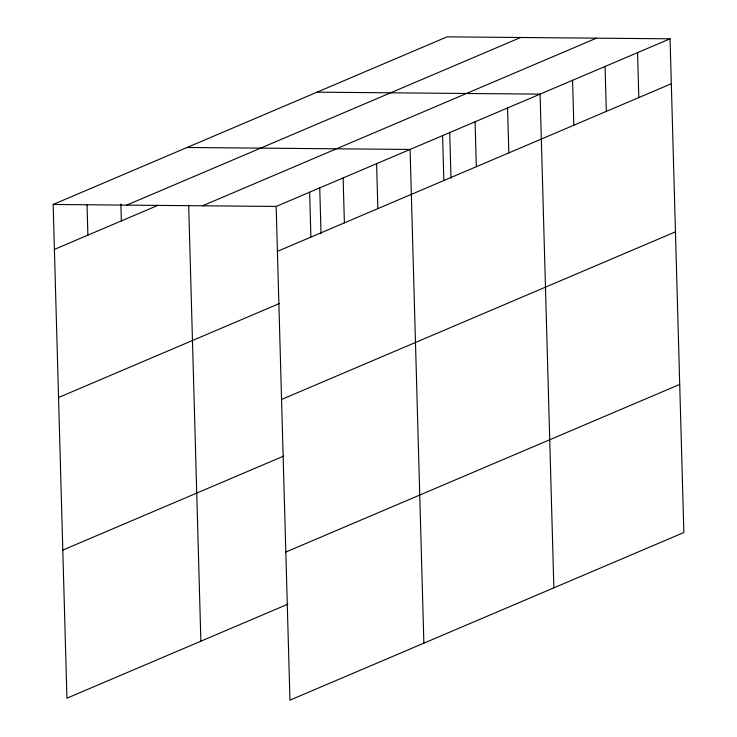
<?xml version="1.0" encoding="UTF-8"?>
<svg xmlns="http://www.w3.org/2000/svg" width="737" height="737" viewBox="0 0 737 737"><rect width="100%" height="100%" fill="white"/><g stroke="black" fill="none" stroke-linecap="round" stroke-linejoin="round"><path stroke-width="1.11" d="M287.872 604.174L66.938 698.188L53.147 204.471L447.046 36.85L670.062 38.812L683.853 532.529L289.954 700.15L276.163 206.434L670.062 38.812M126.746 205.116L520.644 37.495M54.409 249.401L157.985 205.319M202.564 205.789L596.463 38.167M277.416 251.363L671.315 83.742M58.545 397.501L279.47 303.487M281.552 399.463L675.451 231.842M62.802 550.088L283.736 456.074M285.818 552.05L679.707 384.428M317.057 92.162L540.074 94.124L553.865 587.84M187.078 147.483L410.085 149.445L423.876 643.161M53.147 204.471L276.163 206.434M637.56 52.64L638.813 97.57M605.068 66.468L606.321 111.398M572.566 80.296L573.828 125.226M507.572 107.952L508.834 152.881M475.079 121.78L476.332 166.709M449.708 132.291L450.998 178.216M442.587 135.608L443.84 180.537M376.607 163.688L377.86 208.617M343.129 177.939L344.382 222.869M319.729 187.613L321.01 233.537M309.641 192.182L310.894 237.111M188.681 205.043L200.869 641.199M120.896 204.057L121.365 220.907M87.04 204.831L87.887 235.158"/></g></svg>
